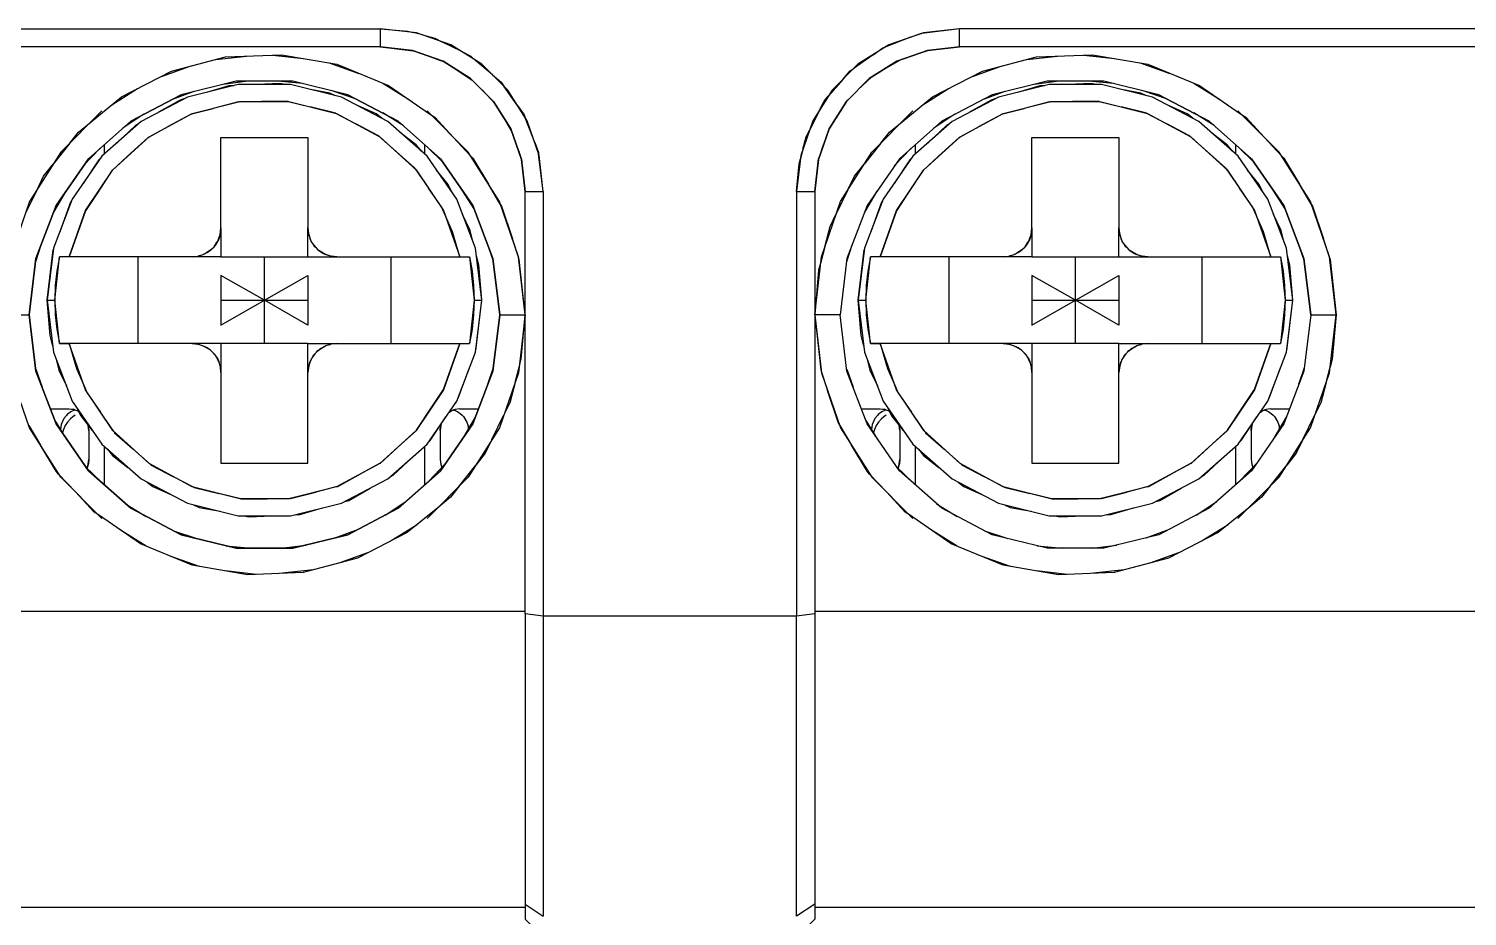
# Model space of a CAD drawing. Header units: millimetres. Extents: x 0 to 56.5, y 0 to 81.
# Drawn here: x 20.64 to 40.51, y 19.39 to 31.65 of the extents above; entities that cross this region are included whole.
import ezdxf

# ---------------------------------------------------------------- set-up
doc = ezdxf.new("R2010")
doc.units = ezdxf.units.MM

# ---------------------------------------------------------------- blocks, each defined once
blk = doc.blocks.new('CHINT_0cca9e6cfbf25816a24cd09b1f555f82_FACE_0')
at = {"color": 141, "linetype": 'Continuous', "true_color": 0x40d9ff}
for p, q in [((26.081, 31.564), (25.948, 31.599)), ((33.495, 31.65), (32.974, 31.586)), ((33.496, 31.65), (33.495, 31.65)), ((33.496, 31.65), (33.496, 31.65)), ((25.496, 31.4), (11.996, 31.4)), ((25.498, 31.4), (25.949, 31.347)), ((26.621, 31.334), (26.348, 31.471)), ((32.819, 31.532), (32.479, 31.401)), ((46.996, 31.4), (33.496, 31.4)), ((23.225, 31.224), (23.646, 31.272)), ((24.011, 31.287), (24.435, 31.239)), ((26.077, 31.303), (26.38, 31.192)), ((27.047, 31.012), (26.813, 31.213)), ((32.304, 31.291), (32.04, 31.106)), ((32.453, 31.092), (32.678, 31.219)), ((32.939, 31.311), (33.076, 31.353)), ((34.425, 31.224), (34.846, 31.272)), ((35.211, 31.287), (35.635, 31.239)), ((22.473, 30.992), (22.87, 31.131)), ((24.791, 31.177), (25.198, 31.034)), ((26.532, 31.097), (26.765, 30.942)), ((33.673, 30.992), (34.07, 31.131)), ((35.991, 31.177), (36.398, 31.034)), ((21.789, 30.601), (22.145, 30.824)), ((23.665, 30.926), (23.324, 30.882)), ((24.423, 30.893), (24.082, 30.926)), ((25.153, 30.684), (24.83, 30.793)), ((25.529, 30.899), (25.9, 30.666)), ((26.901, 30.806), (27.082, 30.612)), ((27.387, 30.593), (27.202, 30.856)), ((31.885, 30.95), (31.683, 30.717)), ((32.09, 30.805), (32.284, 30.985)), ((32.989, 30.601), (33.345, 30.824)), ((34.865, 30.926), (34.524, 30.882)), ((35.623, 30.893), (35.282, 30.926)), ((36.353, 30.684), (36.03, 30.793)), ((36.729, 30.899), (37.1, 30.666)), ((22.92, 30.782), (22.597, 30.662)), ((23.547, 30.64), (23.857, 30.643)), ((24.222, 30.643), (24.528, 30.57)), ((31.8, 30.435), (31.954, 30.668)), ((34.12, 30.782), (33.797, 30.662)), ((34.747, 30.64), (35.057, 30.643)), ((35.422, 30.643), (35.728, 30.57)), ((22.229, 30.469), (21.942, 30.279)), ((22.892, 30.474), (23.187, 30.55)), ((24.878, 30.482), (25.159, 30.335)), ((25.814, 30.312), (25.529, 30.487)), ((27.188, 30.443), (27.316, 30.218)), ((27.628, 30.078), (27.497, 30.418)), ((31.563, 30.525), (31.426, 30.252)), ((33.429, 30.469), (33.142, 30.279)), ((34.092, 30.474), (34.387, 30.55)), ((36.078, 30.482), (36.359, 30.335)), ((37.014, 30.312), (36.729, 30.487)), ((22.298, 30.153), (22.558, 30.295)), ((31.594, 29.98), (31.705, 30.284)), ((33.498, 30.153), (33.758, 30.295)), ((21.207, 30.07), (20.978, 29.78)), ((21.629, 30.002), (21.394, 29.755)), ((21.683, 30.049), (21.683, 29.918)), ((25.475, 30.166), (25.714, 29.954)), ((26.11, 29.918), (26.11, 30.049)), ((26.37, 29.796), (26.139, 30.023)), ((26.738, 29.901), (26.506, 30.149)), ((32.407, 30.07), (32.178, 29.78)), ((32.829, 30.002), (32.594, 29.755)), ((32.883, 30.049), (32.883, 29.918)), ((36.675, 30.166), (36.914, 29.954)), ((37.31, 29.918), (37.31, 30.049)), ((37.57, 29.796), (37.339, 30.023)), ((37.938, 29.901), (37.706, 30.149)), ((21.798, 29.698), (22.007, 29.89)), ((27.407, 29.957), (27.449, 29.821)), ((27.746, 29.401), (27.682, 29.922)), ((31.332, 29.985), (31.297, 29.852)), ((31.496, 29.402), (31.549, 29.853)), ((32.998, 29.698), (33.207, 29.89)), ((25.978, 29.715), (26.161, 29.447)), ((37.178, 29.715), (37.361, 29.447)), ((20.755, 29.425), (20.593, 29.092)), ((21.154, 29.406), (20.983, 29.117)), ((26.791, 29.164), (26.628, 29.422)), ((27.151, 29.229), (26.989, 29.502)), ((31.955, 29.425), (31.793, 29.092)), ((32.354, 29.406), (32.183, 29.117)), ((37.991, 29.164), (37.828, 29.422)), ((38.351, 29.229), (38.189, 29.502)), ((27.496, 23.567), (27.496, 29.4)), ((27.746, 29.4), (27.746, 29.401)), ((27.746, 29.4), (27.746, 23.534)), ((27.746, 29.4), (27.746, 29.4)), ((31.496, 29.4), (31.496, 23.567)), ((23.296, 28.9), (23.296, 28.5)), ((24.496, 28.5), (24.496, 28.9)), ((34.496, 28.9), (34.496, 28.5)), ((35.696, 28.5), (35.696, 28.9)), ((20.81, 28.662), (20.735, 28.429)), ((24.557, 28.69), (24.534, 28.732)), ((27.055, 28.451), (26.967, 28.702)), ((27.408, 28.482), (27.32, 28.748)), ((31.635, 28.639), (31.578, 28.424)), ((32.01, 28.662), (31.935, 28.429)), ((35.757, 28.69), (35.734, 28.732)), ((38.255, 28.451), (38.167, 28.702)), ((38.608, 28.482), (38.52, 28.748)), ((22.146, 28.5), (22.146, 27.3)), ((23.106, 28.561), (23.064, 28.538)), ((23.296, 28.5), (24.496, 28.5)), ((23.896, 27.9), (23.896, 28.5)), ((25.646, 27.3), (25.646, 28.5)), ((33.346, 28.5), (33.346, 27.3)), ((34.306, 28.561), (34.264, 28.538)), ((34.496, 28.5), (35.696, 28.5)), ((35.096, 27.9), (35.096, 28.5)), ((36.846, 27.3), (36.846, 28.5)), ((23.296, 27.9), (23.896, 27.9)), ((23.896, 27.9), (24.496, 27.9)), ((23.896, 27.3), (23.896, 27.9)), ((34.496, 27.9), (35.096, 27.9)), ((35.096, 27.9), (35.696, 27.9)), ((35.096, 27.3), (35.096, 27.9)), ((24.496, 27.3), (23.296, 27.3)), ((23.296, 27.3), (23.296, 26.9)), ((24.496, 26.9), (24.496, 27.3)), ((24.686, 27.239), (24.728, 27.262)), ((35.696, 27.3), (34.496, 27.3)), ((34.496, 27.3), (34.496, 26.9)), ((35.696, 26.9), (35.696, 27.3)), ((35.886, 27.239), (35.928, 27.262)), ((23.235, 27.11), (23.258, 27.068)), ((34.435, 27.11), (34.458, 27.068)), ((20.737, 26.949), (20.826, 26.698)), ((26.982, 26.738), (27.058, 26.971)), ((27.358, 26.761), (27.415, 26.976)), ((31.584, 26.918), (31.673, 26.652)), ((31.937, 26.949), (32.026, 26.698)), ((38.182, 26.738), (38.258, 26.971)), ((38.558, 26.761), (38.615, 26.976)), ((21.001, 26.236), (21.164, 25.978)), ((21.275, 26.387), (21.257, 26.393)), ((21.329, 26.361), (21.309, 26.373)), ((21.815, 26.085), (21.631, 26.353)), ((26.453, 26.355), (26.443, 26.348)), ((26.513, 26.385), (26.473, 26.369)), ((26.591, 26.4), (26.531, 26.392)), ((26.592, 26.4), (26.591, 26.4)), ((26.639, 25.994), (26.809, 26.283)), ((27.037, 25.975), (27.199, 26.308)), ((32.201, 26.236), (32.364, 25.978)), ((32.475, 26.387), (32.457, 26.393)), ((32.529, 26.361), (32.509, 26.373)), ((33.015, 26.085), (32.831, 26.353)), ((37.653, 26.355), (37.643, 26.348)), ((37.713, 26.385), (37.673, 26.369)), ((37.791, 26.4), (37.731, 26.392)), ((37.792, 26.4), (37.791, 26.4)), ((37.839, 25.994), (38.009, 26.283)), ((38.237, 25.975), (38.399, 26.308)), ((20.641, 26.171), (20.804, 25.898)), ((31.841, 26.171), (32.004, 25.898)), ((21.683, 25.882), (21.683, 25.351)), ((26.11, 25.351), (26.11, 25.882)), ((32.883, 25.882), (32.883, 25.351)), ((37.31, 25.351), (37.31, 25.882)), ((21.683, 25.7), (21.683, 25.7)), ((25.495, 25.647), (25.234, 25.505)), ((26.11, 25.7), (26.11, 25.7)), ((26.164, 25.398), (26.398, 25.645)), ((32.883, 25.7), (32.883, 25.7)), ((36.695, 25.647), (36.434, 25.505)), ((37.31, 25.7), (37.31, 25.7)), ((37.364, 25.398), (37.598, 25.645)), ((21.054, 25.499), (21.286, 25.251)), ((21.422, 25.604), (21.654, 25.377)), ((22.914, 25.318), (22.633, 25.465)), ((26.586, 25.33), (26.814, 25.62)), ((32.254, 25.499), (32.486, 25.251)), ((32.622, 25.604), (32.854, 25.377)), ((34.114, 25.318), (33.833, 25.465)), ((37.786, 25.33), (38.014, 25.62)), ((21.683, 25.4), (21.683, 25.4)), ((23.57, 25.157), (23.265, 25.23)), ((24.9, 25.326), (24.605, 25.25)), ((26.11, 25.4), (26.11, 25.4)), ((32.883, 25.4), (32.883, 25.4)), ((34.77, 25.157), (34.465, 25.23)), ((36.1, 25.326), (35.805, 25.25)), ((37.31, 25.4), (37.31, 25.4)), ((21.979, 25.088), (22.264, 24.913)), ((24.246, 25.16), (23.935, 25.157)), ((25.564, 24.931), (25.85, 25.121)), ((33.179, 25.088), (33.464, 24.913)), ((35.446, 25.16), (35.135, 25.157)), ((36.764, 24.931), (37.05, 25.121)), ((22.264, 24.501), (21.893, 24.734)), ((22.64, 24.716), (22.962, 24.607)), ((24.872, 24.618), (25.195, 24.738)), ((26.004, 24.799), (25.648, 24.576)), ((33.464, 24.501), (33.093, 24.734)), ((33.84, 24.716), (34.162, 24.607)), ((36.072, 24.618), (36.395, 24.738)), ((37.204, 24.799), (36.848, 24.576)), ((23.369, 24.507), (23.711, 24.474)), ((24.127, 24.474), (24.469, 24.518)), ((34.569, 24.507), (34.911, 24.474)), ((35.327, 24.474), (35.669, 24.518)), ((23.001, 24.223), (22.594, 24.366)), ((25.32, 24.408), (24.922, 24.269)), ((34.201, 24.223), (33.794, 24.366)), ((36.52, 24.408), (36.122, 24.269)), ((23.782, 24.113), (23.358, 24.161)), ((24.567, 24.176), (24.146, 24.128)), ((34.982, 24.113), (34.558, 24.161)), ((35.767, 24.176), (35.346, 24.128)), ((27.496, 23.6), (9.996, 23.6)), ((27.746, 23.534), (27.496, 23.567)), ((31.246, 23.534), (27.746, 23.534)), ((27.746, 23.534), (27.746, 19.39)), ((31.496, 23.567), (31.246, 23.534)), ((31.246, 19.39), (31.246, 23.534)), ((48.996, 23.6), (31.496, 23.6)), ((27.496, 19.51), (9.996, 19.51)), ((48.996, 19.51), (31.496, 19.51))]:
    blk.add_line(p, q, dxfattribs=at)
for points in [[(11.996, 31.65), (25.496, 31.65), (25.496, 31.65)], [(25.496, 31.65), (25.878, 31.618), (25.948, 31.599)], [(25.496, 31.65), (25.496, 31.4), (25.941, 31.35), (26.364, 31.202), (26.743, 30.964), (27.06, 30.647), (27.298, 30.268), (27.446, 29.845), (27.496, 29.4), (27.746, 29.4), (27.69, 29.901), (27.523, 30.376), (27.255, 30.803), (26.899, 31.159), (26.472, 31.427), (25.997, 31.594), (25.496, 31.65)], [(31.246, 29.4), (31.496, 29.4), (31.546, 29.845), (31.694, 30.268), (31.933, 30.647), (32.249, 30.964), (32.628, 31.202), (33.051, 31.35), (33.496, 31.4), (33.496, 31.65), (32.996, 31.594), (32.52, 31.427), (32.093, 31.159), (31.737, 30.803), (31.469, 30.376), (31.303, 29.901), (31.246, 29.4)], [(46.996, 31.65), (46.996, 31.65), (33.496, 31.65)], [(27.496, 29.4), (27.446, 29.845), (27.298, 30.268), (27.06, 30.647), (26.743, 30.964), (26.364, 31.202), (25.941, 31.35), (25.496, 31.4)], [(26.081, 31.564), (26.251, 31.519), (26.348, 31.471)], [(33.496, 31.4), (33.051, 31.35), (32.628, 31.202), (32.249, 30.964), (31.933, 30.647), (31.694, 30.268), (31.546, 29.845), (31.496, 29.4)], [(32.304, 31.291), (32.437, 31.385), (32.479, 31.401)], [(32.819, 31.532), (32.954, 31.584), (32.974, 31.586)], [(21.504, 30.366), (21.923, 30.711), (22.612, 31.063), (23.36, 31.26), (24.133, 31.292), (24.894, 31.159), (25.61, 30.866), (26.188, 30.467)], [(26.621, 31.334), (26.746, 31.271), (26.813, 31.213)], [(32.704, 30.366), (33.123, 30.711), (33.812, 31.063), (34.56, 31.26), (35.333, 31.292), (36.094, 31.159), (36.81, 30.866), (37.388, 30.467)], [(27.047, 31.012), (27.164, 30.911), (27.202, 30.856)], [(31.885, 30.95), (31.986, 31.067), (32.04, 31.106)], [(27.146, 27.7), (27.052, 28.478), (26.774, 29.21), (26.329, 29.855), (25.742, 30.375), (25.049, 30.739), (24.288, 30.926), (23.504, 30.926), (22.744, 30.739), (22.05, 30.375), (21.464, 29.855), (21.019, 29.21), (20.741, 28.478), (20.646, 27.7)], [(26.791, 27.9), (26.896, 27.9), (26.809, 28.618), (26.553, 29.294), (26.142, 29.889), (25.6, 30.369), (24.96, 30.705), (24.258, 30.878), (23.535, 30.878), (22.832, 30.705), (22.192, 30.369), (21.651, 29.889), (21.24, 29.294), (20.983, 28.618), (20.896, 27.9), (21.001, 27.9)], [(23.472, 30.863), (23.406, 30.86), (23.095, 30.77)], [(24.183, 30.878), (24.107, 30.893), (23.799, 30.878)], [(24.878, 30.725), (24.797, 30.762), (24.508, 30.816)], [(38.346, 27.7), (38.252, 28.478), (37.974, 29.21), (37.529, 29.855), (36.942, 30.375), (36.249, 30.739), (35.488, 30.926), (34.704, 30.926), (33.944, 30.739), (33.25, 30.375), (32.664, 29.855), (32.219, 29.21), (31.941, 28.478), (31.846, 27.7)], [(37.991, 27.9), (38.096, 27.9), (38.009, 28.618), (37.753, 29.294), (37.342, 29.889), (36.8, 30.369), (36.16, 30.705), (35.458, 30.878), (34.735, 30.878), (34.032, 30.705), (33.392, 30.369), (32.851, 29.889), (32.44, 29.294), (32.183, 28.618), (32.096, 27.9), (32.201, 27.9)], [(34.672, 30.863), (34.606, 30.86), (34.295, 30.77)], [(35.383, 30.878), (35.307, 30.893), (34.999, 30.878)], [(36.078, 30.725), (35.997, 30.762), (35.708, 30.816)], [(20.646, 27.7), (20.741, 28.478), (21.019, 29.21), (21.464, 29.855), (22.05, 30.375), (22.744, 30.739)], [(21.198, 28.5), (21.425, 29.138), (21.801, 29.702), (22.303, 30.158), (22.9, 30.478), (23.557, 30.643), (24.235, 30.643), (24.892, 30.478), (25.49, 30.158), (25.991, 29.702), (26.367, 29.138), (26.594, 28.5)], [(22.785, 30.68), (22.731, 30.665), (22.435, 30.496)], [(23.547, 30.64), (23.536, 30.64), (23.187, 30.55)], [(24.222, 30.643), (24.21, 30.646), (23.857, 30.643)], [(25.049, 30.739), (25.742, 30.375), (26.329, 29.855), (26.774, 29.21), (27.052, 28.478), (27.146, 27.7)], [(33.944, 30.739), (33.25, 30.375), (32.664, 29.855), (32.219, 29.21), (31.941, 28.478), (31.846, 27.7), (31.496, 27.7), (31.587, 28.501), (31.853, 29.262), (32.282, 29.945), (32.852, 30.515)], [(31.563, 30.525), (31.625, 30.649), (31.683, 30.717)], [(32.398, 28.5), (32.625, 29.138), (33.001, 29.702), (33.503, 30.158), (34.1, 30.478), (34.757, 30.643), (35.435, 30.643), (36.092, 30.478), (36.69, 30.158), (37.191, 29.702), (37.567, 29.138), (37.794, 28.5)], [(33.985, 30.68), (33.931, 30.665), (33.635, 30.496)], [(34.747, 30.64), (34.736, 30.64), (34.387, 30.55)], [(35.422, 30.643), (35.41, 30.646), (35.057, 30.643)], [(36.249, 30.739), (36.942, 30.375), (37.529, 29.855), (37.974, 29.21), (38.252, 28.478), (38.346, 27.7), (38.696, 27.7), (38.606, 28.501), (38.34, 29.262), (37.911, 29.945), (37.341, 30.515)], [(21.652, 30.515), (21.082, 29.945), (20.653, 29.262), (20.387, 28.501), (20.296, 27.7)], [(22.892, 30.474), (22.884, 30.472), (22.558, 30.295)], [(24.878, 30.482), (24.865, 30.488), (24.528, 30.57)], [(25.516, 30.413), (25.437, 30.474), (25.181, 30.589)], [(27.496, 27.7), (27.406, 28.501), (27.14, 29.262), (26.711, 29.945), (26.141, 30.515)], [(26.188, 30.467), (26.247, 30.427), (26.506, 30.149)], [(27.387, 30.593), (27.482, 30.459), (27.497, 30.418)], [(34.092, 30.474), (34.084, 30.472), (33.758, 30.295)], [(36.078, 30.482), (36.065, 30.488), (35.728, 30.57)], [(36.716, 30.413), (36.637, 30.474), (36.381, 30.589)], [(37.388, 30.467), (37.447, 30.427), (37.706, 30.149)], [(21.207, 30.07), (21.326, 30.22), (21.504, 30.366)], [(22.16, 30.34), (22.121, 30.318), (21.856, 30.071)], [(25.475, 30.166), (25.463, 30.177), (25.159, 30.335)], [(26.063, 29.959), (25.993, 30.045), (25.781, 30.209)], [(31.332, 29.985), (31.377, 30.155), (31.426, 30.252)], [(32.407, 30.07), (32.526, 30.22), (32.704, 30.366)], [(33.36, 30.34), (33.321, 30.318), (33.056, 30.071)], [(36.675, 30.166), (36.663, 30.177), (36.359, 30.335)], [(37.263, 29.959), (37.193, 30.045), (36.981, 30.209)], [(22.298, 30.153), (22.291, 30.15), (22.007, 29.89)], [(23.296, 28.9), (23.296, 30.15), (24.496, 30.15), (24.496, 28.9)], [(27.628, 30.078), (27.68, 29.942), (27.682, 29.922)], [(33.498, 30.153), (33.491, 30.15), (33.207, 29.89)], [(34.496, 28.9), (34.496, 30.15), (35.696, 30.15), (35.696, 28.9)], [(21.632, 29.862), (21.607, 29.839), (21.391, 29.513)], [(25.978, 29.715), (25.967, 29.73), (25.714, 29.954)], [(26.738, 29.901), (26.775, 29.862), (26.989, 29.502)], [(31.246, 29.4), (31.279, 29.782), (31.297, 29.852)], [(32.832, 29.862), (32.807, 29.839), (32.591, 29.513)], [(37.178, 29.715), (37.167, 29.73), (36.914, 29.954)], [(37.938, 29.901), (37.975, 29.862), (38.189, 29.502)], [(20.755, 29.425), (20.847, 29.613), (20.978, 29.78)], [(21.798, 29.698), (21.795, 29.695), (21.579, 29.369)], [(26.487, 29.39), (26.435, 29.499), (26.274, 29.698)], [(31.955, 29.425), (32.047, 29.613), (32.178, 29.78)], [(32.998, 29.698), (32.995, 29.695), (32.779, 29.369)], [(37.687, 29.39), (37.635, 29.499), (37.474, 29.698)], [(26.378, 29.108), (26.359, 29.15), (26.349, 29.174), (26.161, 29.447)], [(37.578, 29.108), (37.559, 29.15), (37.549, 29.174), (37.361, 29.447)], [(21.232, 29.273), (21.219, 29.254), (21.069, 28.843)], [(21.579, 29.369), (21.424, 29.135), (21.423, 29.133), (21.198, 28.5)], [(27.151, 29.229), (27.17, 29.197), (27.32, 28.748)], [(31.246, 29.4), (31.246, 29.4), (31.246, 23.534)], [(32.432, 29.273), (32.419, 29.254), (32.269, 28.843)], [(32.779, 29.369), (32.624, 29.135), (32.623, 29.133), (32.398, 28.5)], [(38.351, 29.229), (38.37, 29.197), (38.52, 28.748)], [(26.594, 28.5), (26.494, 28.844), (26.378, 29.108)], [(26.778, 28.699), (26.737, 28.865), (26.632, 29.085)], [(31.635, 28.639), (31.708, 28.917), (31.793, 29.092)], [(37.794, 28.5), (37.694, 28.844), (37.578, 29.108)], [(37.978, 28.699), (37.937, 28.865), (37.832, 29.085)], [(23.258, 28.731), (23.285, 28.806), (23.296, 28.9)], [(23.296, 28.9), (23.288, 28.82), (23.286, 28.813)], [(24.496, 28.9), (24.504, 28.821), (24.526, 28.746), (24.534, 28.732)], [(24.515, 28.785), (24.507, 28.805), (24.507, 28.812)], [(34.458, 28.731), (34.485, 28.806), (34.496, 28.9)], [(34.496, 28.9), (34.488, 28.82), (34.486, 28.813)], [(35.696, 28.9), (35.704, 28.821), (35.726, 28.746), (35.734, 28.732)], [(35.715, 28.785), (35.707, 28.805), (35.707, 28.812)], [(23.106, 28.561), (23.133, 28.576), (23.201, 28.639), (23.236, 28.691)], [(23.178, 28.618), (23.157, 28.595), (23.144, 28.586)], [(23.278, 28.786), (23.266, 28.745), (23.22, 28.663), (23.21, 28.652)], [(23.236, 28.691), (23.253, 28.717), (23.258, 28.731)], [(24.581, 28.654), (24.54, 28.716), (24.528, 28.748)], [(24.557, 28.69), (24.572, 28.664), (24.635, 28.595), (24.688, 28.56)], [(24.614, 28.618), (24.591, 28.639), (24.583, 28.652)], [(34.306, 28.561), (34.333, 28.576), (34.401, 28.639), (34.436, 28.691)], [(34.378, 28.618), (34.357, 28.595), (34.344, 28.586)], [(34.478, 28.786), (34.466, 28.745), (34.42, 28.663), (34.41, 28.652)], [(34.436, 28.691), (34.453, 28.717), (34.458, 28.731)], [(35.781, 28.654), (35.74, 28.716), (35.728, 28.748)], [(35.757, 28.69), (35.772, 28.664), (35.835, 28.595), (35.888, 28.56)], [(35.814, 28.618), (35.791, 28.639), (35.783, 28.652)], [(20.974, 27.263), (20.936, 27.412), (20.896, 27.9), (20.978, 28.594), (20.982, 28.606)], [(21.064, 27.3), (21.001, 27.9), (21.064, 28.5)], [(21.198, 28.5), (21.064, 28.5), (21.029, 28.302), (21.008, 28.101), (21.001, 27.9)], [(23.296, 28.5), (22.896, 28.5), (21.198, 28.5), (21.064, 28.5), (21.064, 28.5)], [(22.896, 28.5), (22.975, 28.508), (23.05, 28.53), (23.064, 28.538)], [(23.011, 28.518), (22.992, 28.511), (22.984, 28.51)], [(23.142, 28.585), (23.08, 28.544), (23.048, 28.532)], [(24.496, 28.5), (24.896, 28.5), (26.594, 28.5), (26.728, 28.5), (26.728, 28.5)], [(24.783, 28.518), (24.741, 28.53), (24.66, 28.576), (24.648, 28.587)], [(24.688, 28.56), (24.713, 28.543), (24.728, 28.538)], [(24.728, 28.538), (24.802, 28.511), (24.896, 28.5)], [(24.896, 28.5), (24.817, 28.508), (24.809, 28.51)], [(26.728, 28.5), (26.791, 27.9), (26.728, 27.3)], [(26.728, 28.5), (26.763, 28.302), (26.784, 28.101), (26.791, 27.9)], [(26.811, 27.194), (26.815, 27.206), (26.896, 27.9), (26.856, 28.388), (26.819, 28.537)], [(27.415, 26.976), (27.443, 27.085), (27.496, 27.7), (27.415, 28.462), (27.408, 28.482)], [(31.578, 28.424), (31.549, 28.315), (31.496, 27.7), (31.578, 26.938), (31.584, 26.918)], [(32.174, 27.263), (32.136, 27.412), (32.096, 27.9), (32.178, 28.594), (32.182, 28.606)], [(32.264, 27.3), (32.201, 27.9), (32.264, 28.5)], [(32.398, 28.5), (32.264, 28.5), (32.229, 28.302), (32.208, 28.101), (32.201, 27.9)], [(34.496, 28.5), (34.096, 28.5), (32.398, 28.5), (32.264, 28.5), (32.264, 28.5)], [(34.096, 28.5), (34.175, 28.508), (34.25, 28.53), (34.264, 28.538)], [(34.211, 28.518), (34.192, 28.511), (34.184, 28.51)], [(34.342, 28.585), (34.28, 28.544), (34.248, 28.532)], [(35.696, 28.5), (36.096, 28.5), (37.794, 28.5), (37.928, 28.5), (37.928, 28.5)], [(35.983, 28.518), (35.941, 28.53), (35.86, 28.576), (35.848, 28.587)], [(35.888, 28.56), (35.913, 28.543), (35.928, 28.538)], [(35.928, 28.538), (36.002, 28.511), (36.096, 28.5)], [(36.096, 28.5), (36.017, 28.508), (36.009, 28.51)], [(37.928, 28.5), (37.991, 27.9), (37.928, 27.3)], [(37.928, 28.5), (37.963, 28.302), (37.984, 28.101), (37.991, 27.9)], [(38.011, 27.194), (38.015, 27.206), (38.096, 27.9), (38.056, 28.388), (38.019, 28.537)], [(38.608, 28.482), (38.615, 28.462), (38.696, 27.7), (38.643, 27.085), (38.615, 26.976)], [(23.896, 27.9), (23.296, 28.243), (23.296, 27.557), (23.896, 27.9)], [(23.896, 27.9), (24.496, 28.243), (24.496, 27.557), (23.896, 27.9)], [(35.096, 27.9), (34.496, 28.243), (34.496, 27.557), (35.096, 27.9)], [(35.096, 27.9), (35.696, 28.243), (35.696, 27.557), (35.096, 27.9)], [(20.896, 27.9), (20.983, 27.182), (21.24, 26.506), (21.651, 25.911), (22.192, 25.431), (22.832, 25.095), (23.535, 24.922), (24.258, 24.922), (24.96, 25.095), (25.6, 25.431), (26.142, 25.911), (26.553, 26.506), (26.809, 27.182), (26.896, 27.9)], [(21.001, 27.9), (21.008, 27.699), (21.029, 27.498), (21.064, 27.3), (21.198, 27.3)], [(26.791, 27.9), (26.784, 27.699), (26.763, 27.498), (26.728, 27.3)], [(32.096, 27.9), (32.183, 27.182), (32.44, 26.506), (32.851, 25.911), (33.392, 25.431), (34.032, 25.095), (34.735, 24.922), (35.458, 24.922), (36.16, 25.095), (36.8, 25.431), (37.342, 25.911), (37.753, 26.506), (38.009, 27.182), (38.096, 27.9)], [(32.201, 27.9), (32.208, 27.699), (32.229, 27.498), (32.264, 27.3), (32.398, 27.3)], [(37.991, 27.9), (37.984, 27.699), (37.963, 27.498), (37.928, 27.3)], [(21.652, 24.885), (21.082, 25.455), (20.653, 26.138), (20.387, 26.899), (20.296, 27.7), (20.646, 27.7), (20.741, 26.922), (21.019, 26.19), (21.464, 25.545), (22.05, 25.025), (22.744, 24.661), (23.504, 24.474), (24.288, 24.474), (25.049, 24.661), (25.742, 25.025), (26.329, 25.545), (26.774, 26.19), (27.052, 26.922), (27.146, 27.7), (27.496, 27.7), (27.406, 26.899), (27.14, 26.138), (26.711, 25.455), (26.141, 24.885)], [(25.742, 25.025), (25.049, 24.661), (24.288, 24.474), (23.504, 24.474), (22.744, 24.661), (22.05, 25.025), (21.464, 25.545), (21.019, 26.19), (20.741, 26.922), (20.646, 27.7)], [(27.146, 27.7), (27.052, 26.922), (26.774, 26.19), (26.329, 25.545)], [(31.496, 27.7), (31.587, 26.899), (31.853, 26.138), (32.282, 25.455), (32.852, 24.885)], [(38.346, 27.7), (38.252, 26.922), (37.974, 26.19), (37.529, 25.545), (36.942, 25.025), (36.249, 24.661), (35.488, 24.474), (34.704, 24.474), (33.944, 24.661), (33.25, 25.025), (32.664, 25.545), (32.219, 26.19), (31.941, 26.922), (31.846, 27.7)], [(36.942, 25.025), (36.249, 24.661), (35.488, 24.474), (34.704, 24.474), (33.944, 24.661), (33.25, 25.025), (32.664, 25.545), (32.219, 26.19), (31.941, 26.922), (31.846, 27.7)], [(37.341, 24.885), (37.911, 25.455), (38.34, 26.138), (38.606, 26.899), (38.696, 27.7)], [(38.346, 27.7), (38.252, 26.922), (37.974, 26.19), (37.529, 25.545)], [(23.296, 27.3), (22.896, 27.3), (21.198, 27.3), (21.064, 27.3), (21.064, 27.3)], [(21.198, 27.3), (21.299, 26.956), (21.415, 26.692), (21.433, 26.65)], [(26.594, 27.3), (26.367, 26.662), (25.991, 26.098), (25.49, 25.642), (24.892, 25.322), (24.235, 25.157), (23.557, 25.157), (22.9, 25.322), (22.303, 25.642), (21.801, 26.098), (21.425, 26.662), (21.198, 27.3)], [(22.896, 27.3), (22.976, 27.292), (22.984, 27.29)], [(23.065, 27.262), (22.99, 27.289), (22.896, 27.3)], [(23.01, 27.282), (23.051, 27.27), (23.133, 27.224), (23.144, 27.213)], [(23.105, 27.24), (23.079, 27.257), (23.065, 27.262)], [(23.235, 27.11), (23.221, 27.136), (23.157, 27.205), (23.105, 27.24)], [(24.496, 27.3), (24.896, 27.3), (26.594, 27.3), (26.728, 27.3), (26.728, 27.3)], [(24.686, 27.239), (24.66, 27.224), (24.591, 27.161), (24.557, 27.109)], [(24.65, 27.215), (24.713, 27.256), (24.744, 27.268)], [(24.896, 27.3), (24.818, 27.292), (24.742, 27.27), (24.728, 27.262)], [(24.781, 27.282), (24.801, 27.289), (24.808, 27.29)], [(26.213, 26.431), (26.368, 26.665), (26.37, 26.667), (26.594, 27.3)], [(34.496, 27.3), (34.096, 27.3), (32.398, 27.3), (32.264, 27.3), (32.264, 27.3)], [(32.398, 27.3), (32.499, 26.956), (32.615, 26.692), (32.633, 26.65)], [(37.794, 27.3), (37.567, 26.662), (37.191, 26.098), (36.69, 25.642), (36.092, 25.322), (35.435, 25.157), (34.757, 25.157), (34.1, 25.322), (33.503, 25.642), (33.001, 26.098), (32.625, 26.662), (32.398, 27.3)], [(34.096, 27.3), (34.176, 27.292), (34.184, 27.29)], [(34.265, 27.262), (34.19, 27.289), (34.096, 27.3)], [(34.21, 27.282), (34.251, 27.27), (34.333, 27.224), (34.344, 27.213)], [(34.305, 27.24), (34.279, 27.257), (34.265, 27.262)], [(34.435, 27.11), (34.421, 27.136), (34.357, 27.205), (34.305, 27.24)], [(35.696, 27.3), (36.096, 27.3), (37.794, 27.3), (37.928, 27.3), (37.928, 27.3)], [(35.886, 27.239), (35.86, 27.224), (35.791, 27.161), (35.757, 27.109)], [(35.85, 27.215), (35.913, 27.256), (35.944, 27.268)], [(36.096, 27.3), (36.018, 27.292), (35.942, 27.27), (35.928, 27.262)], [(35.981, 27.282), (36.001, 27.289), (36.008, 27.29)], [(37.413, 26.431), (37.568, 26.665), (37.57, 26.667), (37.794, 27.3)], [(21.014, 27.101), (21.056, 26.935), (21.161, 26.715)], [(23.178, 27.182), (23.201, 27.161), (23.21, 27.148)], [(23.211, 27.146), (23.253, 27.084), (23.264, 27.052)], [(23.296, 26.9), (23.289, 26.979), (23.266, 27.054), (23.258, 27.068)], [(24.534, 27.069), (24.507, 26.994), (24.496, 26.9)], [(24.514, 27.014), (24.527, 27.055), (24.572, 27.137), (24.583, 27.148)], [(24.557, 27.109), (24.539, 27.083), (24.534, 27.069)], [(24.614, 27.182), (24.635, 27.205), (24.648, 27.214)], [(32.214, 27.101), (32.256, 26.935), (32.361, 26.715)], [(34.378, 27.182), (34.401, 27.161), (34.41, 27.148)], [(34.411, 27.146), (34.453, 27.084), (34.464, 27.052)], [(34.496, 26.9), (34.489, 26.979), (34.466, 27.054), (34.458, 27.068)], [(35.734, 27.069), (35.707, 26.994), (35.696, 26.9)], [(35.714, 27.014), (35.727, 27.055), (35.772, 27.137), (35.783, 27.148)], [(35.757, 27.109), (35.739, 27.083), (35.734, 27.069)], [(35.814, 27.182), (35.835, 27.205), (35.848, 27.214)], [(23.278, 27.015), (23.285, 26.995), (23.286, 26.988)], [(23.296, 26.9), (23.296, 25.65), (24.496, 25.65), (24.496, 26.9)], [(24.496, 26.9), (24.504, 26.98), (24.506, 26.987)], [(26.561, 26.527), (26.573, 26.546), (26.724, 26.957)], [(34.478, 27.015), (34.485, 26.995), (34.486, 26.988)], [(34.496, 26.9), (34.496, 25.65), (35.696, 25.65), (35.696, 26.9)], [(35.696, 26.9), (35.704, 26.98), (35.706, 26.987)], [(37.761, 26.527), (37.773, 26.546), (37.924, 26.957)], [(21.433, 26.65), (21.444, 26.626), (21.631, 26.353)], [(27.358, 26.761), (27.284, 26.483), (27.199, 26.308)], [(31.841, 26.171), (31.822, 26.203), (31.673, 26.652)], [(32.633, 26.65), (32.644, 26.626), (32.831, 26.353)], [(38.558, 26.761), (38.484, 26.483), (38.399, 26.308)], [(25.785, 25.91), (25.994, 26.102), (25.998, 26.105), (26.213, 26.431)], [(36.985, 25.91), (37.194, 26.102), (37.198, 26.105), (37.413, 26.431)], [(20.939, 26.4), (21.201, 26.4), (21.253, 26.394), (21.257, 26.393)], [(21.283, 26.384), (21.223, 26.357), (21.173, 26.32), (21.163, 26.309), (21.127, 26.265), (21.09, 26.185), (21.079, 26.112)], [(21.284, 26.312), (21.248, 26.289), (21.216, 26.262), (21.174, 26.217), (21.142, 26.168), (21.119, 26.115), (21.108, 26.068)], [(21.201, 26.4), (21.201, 26.4), (21.261, 26.392), (21.317, 26.37), (21.329, 26.362)], [(21.275, 26.387), (21.303, 26.377), (21.309, 26.373)], [(21.306, 26.41), (21.358, 26.301), (21.518, 26.102)], [(26.16, 25.938), (26.185, 25.961), (26.402, 26.287)], [(26.592, 26.4), (26.532, 26.392), (26.475, 26.37), (26.444, 26.349)], [(26.453, 26.355), (26.47, 26.368), (26.473, 26.369)], [(26.509, 26.383), (26.52, 26.381), (26.557, 26.363), (26.563, 26.361), (26.6, 26.336), (26.626, 26.313), (26.645, 26.293), (26.692, 26.215), (26.697, 26.202), (26.704, 26.178)], [(26.513, 26.385), (26.53, 26.392), (26.531, 26.392)], [(26.592, 26.4), (26.592, 26.4), (26.854, 26.4)], [(32.139, 26.4), (32.401, 26.4), (32.453, 26.394), (32.457, 26.393)], [(32.483, 26.384), (32.423, 26.357), (32.373, 26.32), (32.363, 26.309), (32.327, 26.265), (32.29, 26.185), (32.279, 26.112)], [(32.484, 26.312), (32.448, 26.289), (32.416, 26.262), (32.374, 26.217), (32.342, 26.168), (32.319, 26.115), (32.308, 26.068)], [(32.401, 26.4), (32.401, 26.4), (32.461, 26.392), (32.517, 26.37), (32.529, 26.362)], [(32.475, 26.387), (32.503, 26.377), (32.509, 26.373)], [(32.506, 26.41), (32.558, 26.301), (32.718, 26.102)], [(37.36, 25.938), (37.385, 25.961), (37.602, 26.287)], [(37.792, 26.4), (37.732, 26.392), (37.675, 26.37), (37.644, 26.349)], [(37.653, 26.355), (37.67, 26.368), (37.673, 26.369)], [(37.709, 26.383), (37.72, 26.381), (37.757, 26.363), (37.763, 26.361), (37.8, 26.336), (37.826, 26.313), (37.845, 26.293), (37.892, 26.215), (37.897, 26.202), (37.904, 26.178)], [(37.713, 26.385), (37.73, 26.392), (37.731, 26.392)], [(37.792, 26.4), (37.792, 26.4), (38.054, 26.4)], [(21.47, 26.1), (21.47, 25.7), (21.465, 25.642), (21.449, 25.586), (21.447, 25.581)], [(21.47, 26.1), (21.47, 26.1), (21.463, 26.167), (21.461, 26.174)], [(21.461, 26.173), (21.462, 26.169), (21.47, 26.1)], [(21.815, 26.085), (21.825, 26.07), (22.078, 25.846)], [(26.336, 26.189), (26.33, 26.167), (26.323, 26.1), (26.323, 26.1)], [(26.323, 26.1), (26.328, 26.158), (26.336, 26.188)], [(26.323, 26.1), (26.323, 25.7), (26.33, 25.631), (26.344, 25.588)], [(26.704, 26.178), (26.708, 26.163), (26.712, 26.137), (26.714, 26.121)], [(26.704, 26.178), (26.707, 26.167), (26.712, 26.117)], [(32.67, 26.1), (32.67, 25.7), (32.665, 25.642), (32.649, 25.586), (32.647, 25.581)], [(32.67, 26.1), (32.67, 26.1), (32.663, 26.167), (32.661, 26.174)], [(32.661, 26.173), (32.662, 26.169), (32.67, 26.1)], [(33.015, 26.085), (33.025, 26.07), (33.278, 25.846)], [(37.536, 26.189), (37.53, 26.167), (37.523, 26.1), (37.523, 26.1)], [(37.523, 26.1), (37.528, 26.158), (37.536, 26.188)], [(37.523, 26.1), (37.523, 25.7), (37.53, 25.631), (37.544, 25.588)], [(37.904, 26.178), (37.908, 26.163), (37.912, 26.137), (37.914, 26.121)], [(37.904, 26.178), (37.907, 26.167), (37.912, 26.117)], [(21.054, 25.499), (21.018, 25.538), (20.804, 25.898)], [(21.73, 25.841), (21.799, 25.755), (22.011, 25.591)], [(22.078, 25.846), (22.317, 25.634), (22.33, 25.623), (22.633, 25.465)], [(25.495, 25.647), (25.501, 25.65), (25.785, 25.91)], [(27.037, 25.975), (26.946, 25.787), (26.814, 25.62)], [(32.254, 25.499), (32.218, 25.538), (32.004, 25.898)], [(32.93, 25.841), (32.999, 25.755), (33.211, 25.591)], [(33.278, 25.846), (33.517, 25.634), (33.53, 25.623), (33.833, 25.465)], [(36.695, 25.647), (36.701, 25.65), (36.985, 25.91)], [(38.237, 25.975), (38.146, 25.787), (38.014, 25.62)], [(21.446, 25.581), (21.463, 25.633), (21.47, 25.7), (21.47, 25.7)], [(25.633, 25.46), (25.672, 25.482), (25.937, 25.729)], [(26.323, 25.7), (26.323, 25.7), (26.33, 25.633), (26.344, 25.588)], [(32.646, 25.581), (32.663, 25.633), (32.67, 25.7), (32.67, 25.7)], [(36.833, 25.46), (36.872, 25.482), (37.137, 25.729)], [(37.523, 25.7), (37.523, 25.7), (37.53, 25.633), (37.544, 25.588)], [(24.9, 25.326), (24.909, 25.328), (25.234, 25.505)], [(36.1, 25.326), (36.109, 25.328), (36.434, 25.505)], [(21.604, 24.933), (21.546, 24.973), (21.286, 25.251)], [(22.276, 25.387), (22.355, 25.326), (22.611, 25.211)], [(22.914, 25.318), (22.927, 25.312), (23.265, 25.23)], [(24.246, 25.16), (24.256, 25.16), (24.605, 25.25)], [(25.008, 25.12), (25.061, 25.135), (25.358, 25.304)], [(26.586, 25.33), (26.467, 25.18), (26.289, 25.034)], [(32.804, 24.933), (32.746, 24.973), (32.486, 25.251)], [(33.476, 25.387), (33.555, 25.326), (33.811, 25.211)], [(34.114, 25.318), (34.127, 25.312), (34.465, 25.23)], [(35.446, 25.16), (35.456, 25.16), (35.805, 25.25)], [(36.208, 25.12), (36.261, 25.135), (36.558, 25.304)], [(37.786, 25.33), (37.667, 25.18), (37.489, 25.034)], [(26.289, 25.034), (25.869, 24.689), (25.18, 24.337), (24.432, 24.14), (23.66, 24.108), (22.898, 24.241), (22.182, 24.534), (21.604, 24.933)], [(22.915, 25.075), (22.996, 25.038), (23.284, 24.984)], [(23.57, 25.157), (23.582, 25.154), (23.935, 25.157)], [(37.489, 25.034), (37.069, 24.689), (36.38, 24.337), (35.632, 24.14), (34.86, 24.108), (34.098, 24.241), (33.382, 24.534), (32.804, 24.933)], [(34.115, 25.075), (34.196, 25.038), (34.484, 24.984)], [(34.77, 25.157), (34.782, 25.154), (35.135, 25.157)], [(23.609, 24.922), (23.685, 24.907), (23.993, 24.922)], [(24.32, 24.937), (24.387, 24.94), (24.697, 25.03)], [(34.809, 24.922), (34.885, 24.907), (35.193, 24.922)], [(35.52, 24.937), (35.587, 24.94), (35.897, 25.03)], [(27.496, 23.567), (27.496, 19.555), (27.746, 19.39)], [(31.496, 23.567), (31.496, 19.555), (31.246, 19.39)], [(27.496, 19.555), (27.496, 19.35), (27.746, 19.1)], [(31.496, 19.555), (31.496, 19.35), (31.246, 19.1)]]:
    blk.add_lwpolyline(points, dxfattribs=at)
blk = doc.blocks.new('CHINT_0cca9e6cfbf25816a24cd09b1f555f82')
at = {"color": 141, "true_color": 0x40d9ff}
blk.add_blockref('CHINT_0cca9e6cfbf25816a24cd09b1f555f82_FACE_0', (0, 0), dxfattribs=at)

msp = doc.modelspace()

# ---------------------------------------------------------------- block references
at = {"color": 141, "true_color": 0x40d9ff}
msp.add_blockref('CHINT_0cca9e6cfbf25816a24cd09b1f555f82', (0, 0), dxfattribs=at)

doc.saveas('drawing.dxf')
